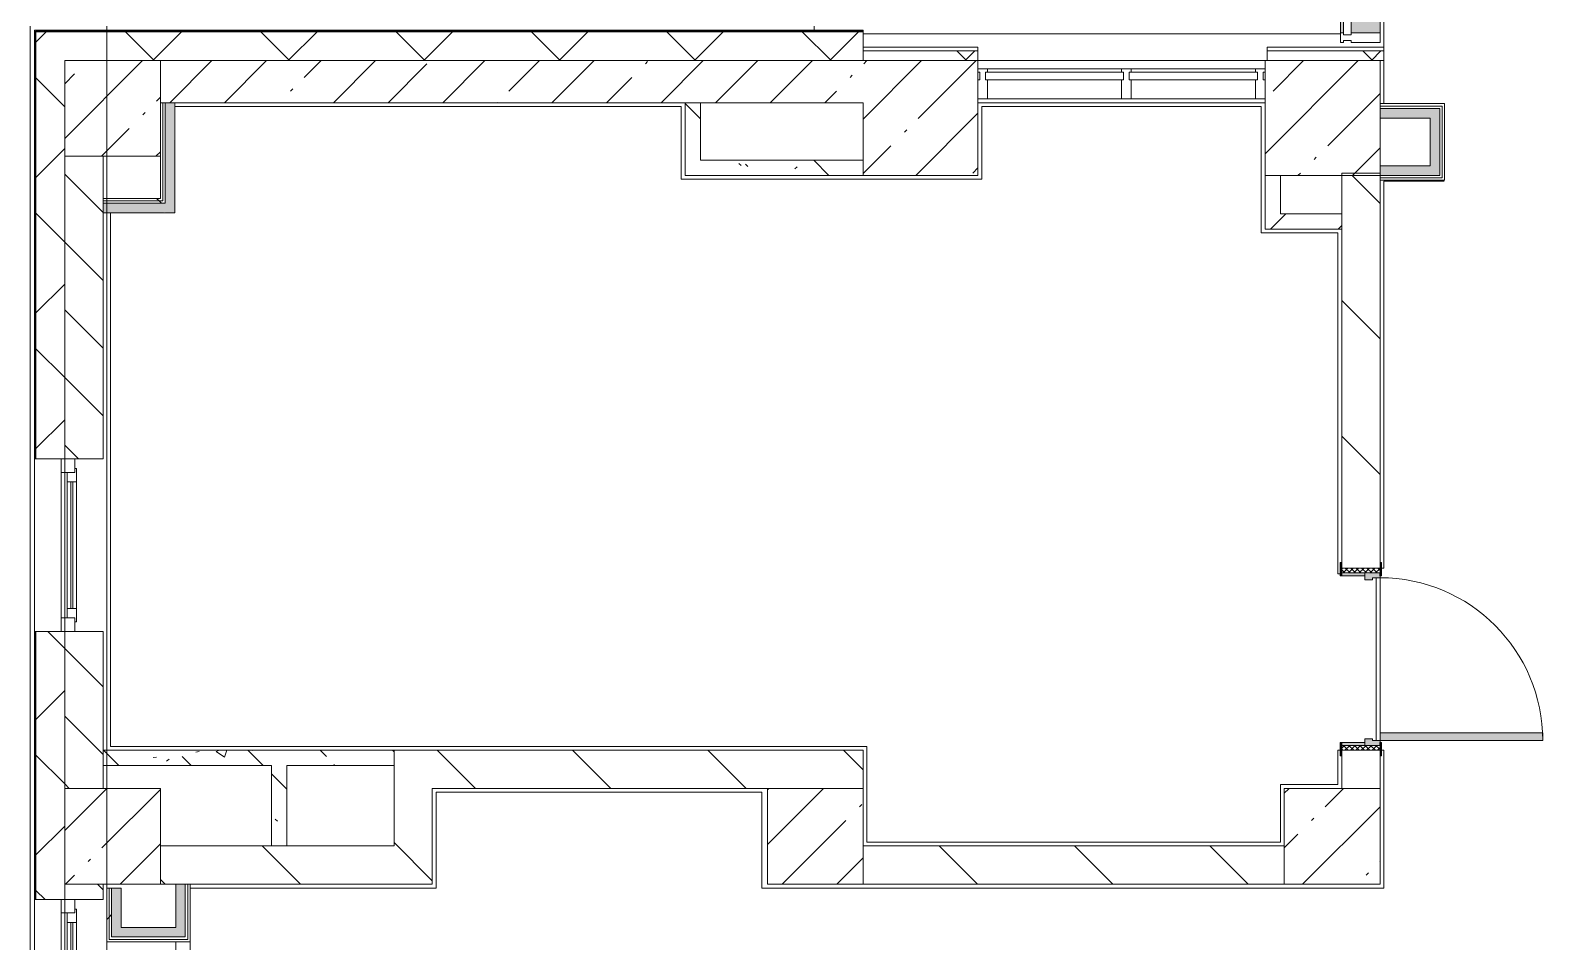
# Model space of a CAD drawing. Header units: millimetres. Extents: x 35861 to 236814, y -8553 to 29000.
# Drawn here: x 105266 to 113166, y 10600 to 15358 of the extents above; entities that cross this region are included whole.
import ezdxf

# ---------------------------------------------------------------- set-up
doc = ezdxf.new("R2010")
doc.units = ezdxf.units.MM
for name, color, linetype, lineweight, true_color in [('A-DOOR-1', 7, 'Continuous', 5, 0xaaaaaa), ('A-DOOR-2', 7, 'Continuous', 5, 0xe2e2e2), ('A-DOOR-FRAM-1', 7, 'Continuous', 5, 0xe2e2e2), ('A-DOOR-FRAM-2', 7, 'Continuous', 5, 0xaaaaaa), ('A-FLOR-1', 7, 'Continuous', 5, 0xaaaaaa), ('A-GLAZ-CWMG-4', 7, 'Continuous', 5, 0x383e42), ('I-WALL-1', 7, 'Continuous', 9, 0xe7e7e7), ('I-WALL-2', 7, 'Continuous', 5, 0xe7e7e7), ('I-WALL-5', 7, 'Continuous', 5, 0x787878)]:
    doc.layers.add(name, color=color, linetype=linetype, lineweight=lineweight, true_color=true_color)
for name, color, linetype, lineweight in [('A-GLAZ-2', 7, 'Continuous', 5), ('A-GLAZ-CURT-2', 7, 'Continuous', 5), ('A-GLAZ-CWMG-3', 7, 'Continuous', 5), ('A-WALL', 7, 'Continuous', 9), ('A-WALL-5', 7, 'Continuous', 5), ('I-WALL-4', 7, 'Continuous', 5), ('S-COLS-1', 7, 'Continuous', 5), ('Оси', 7, 'Continuous', 9)]:
    doc.layers.add(name, color=color, linetype=linetype, lineweight=lineweight)
pattern_1 = [(45, (105556.5, 0), (-353.553, 353.553), []), (135, (105556.5, 0), (-353.553, -353.553), [])]
pattern_2 = [(135, (105556.5, 0), (-353.553, -353.553), [])]
pattern_3 = [(45, (105556.5, 0), (-285.123, 285.123), []), (45, (105841.6, 0), (-285.123, 285.123), [504.031, -100.806, 16.764, -84.042])]
pattern_4 = [(135, (105556.5, 0), (-377.17, -377.17), [533.4, -88.9, 17.78, -88.9]), (135, (105556.5, 376.94), (-377.17, -377.17), []), (50, (105556.5, 0), (637.645, -55.787), [66.675, -733.425]), (355, (105556.5, 0), (-123.35, 668.7), [53.34, -586.74]), (100.451, (105609.6, -4.65), (514.3, 612.908), [56.665, -623.315]), (46.184, (105556.5, 177.8), (948.776, -147.15), [100.01, -1100.137]), (96.636, (105635.6, 165.5), (830.91, 865.997), [85, -934.973]), (351.184, (105556.5, 177.8), (830.92, 865.99), [80.01, -880.11]), (21, (105645.4, 133.35), (530.65, -357.928), [66.675, -733.425]), (326, (105645.4, 133.35), (216.308, 644.658), [53.34, -586.74]), (71.451, (105689.6, 103.5), (746.96, 286.724), [56.665, -623.315]), (37.5, (105556.5, 0), (10.8105, 295.9426), [16.764, -562.864, 16.764, -578.866, -588.962]), (37.5, (105556.5, 0), (10.8105, 295.9426), [-1175.258, 16.764, -572.198]), (7.5, (105556.5, 0), (233.869, 350.632), [16.764, -322.834, 16.764, -549.529, -224.472]), (7.5, (105556.5, 0), (233.869, 350.632), [-905.891, 16.764, -207.708]), (327.5, (105358.24, 0), (474.568, -20.0513), [16.764, -205.486, 16.764, -676.656, -920.115]), (327.5, (105358.24, 0), (474.568, -20.0513), [-915.67, 16.764, -903.351]), (317.5, (105269.34, 0), (518.452, 88.993), [16.764, -272.161, 16.764, -443.738, -653.415]), (317.5, (105269.34, 0), (518.452, 88.993), [-749.427, 16.764, -636.65])]
pattern_5 = [(45, (105556.5, 0), (-530.33, 530.33), []), (135, (105556.5, 0), (-530.33, -530.33), [])]

# ---------------------------------------------------------------- blocks, each defined once
blk = doc.blocks.new('Прямоугольный импост - Импост структурный с накладкой - 190мм-31929454-1_6_2_птичка')
at = {"layer": 'A-GLAZ-CWMG-3'}
for p, q in [((-50, 0), (-50, 17)), ((-50, 17), (0, 17)), ((-40, 0), (-50, 0)), ((-40, -40), (-40, 0)), ((0, 0), (-10, 0)), ((-10, 0), (-10, -40)), ((0, 17), (0, 0)), ((-50, -190), (-50, -40)), ((-50, -40), (-40, -40)), ((-10, -40), (0, -40)), ((0, -40), (0, -190)), ((0, -190), (-50, -190))]:
    blk.add_line(p, q, dxfattribs=at)
blk = doc.blocks.new('Системная панель - Стекло - 40мм-32473990-1_6_2_птичка')
at = {"layer": 'A-GLAZ-CURT-2'}
for p, q in [((325, 40), (-325, 40)), ((-325, 40), (-325, 0)), ((-325, 0), (325, 0)), ((325, 0), (325, 40))]:
    blk.add_line(p, q, dxfattribs=at)
blk = doc.blocks.new('Прямоугольный импост - Импост структурный с накладкой - 190мм-32473988-1_6_2_птичка')
at = {"layer": 'A-GLAZ-CWMG-4'}
for points in [[(6553, 15345), (6570, 15345), (6570, 15975), (6553, 15975), (6553, 15586.8)], [(6760, 15345), (6760, 15975), (6610, 15975), (6610, 15345)]]:
    blk.add_hatch(color=256, dxfattribs=at).paths.add_polyline_path(points)
at = {"layer": 'A-GLAZ-CWMG-3'}
for p, q in [((6553, 15345), (6553, 15975)), ((6760, 15345), (6760, 15975))]:
    blk.add_line(p, q, dxfattribs=at)
blk = doc.blocks.new('BSC_Колонна _Прямоугольная - 500х500-V73-1_6_2_птичка')
at = {"layer": 'S-COLS-1'}
h = blk.add_hatch(dxfattribs=at)
h.set_pattern_fill('FP_112', color=256, style=0, pattern_type=2)
h.set_pattern_definition([(45, (-140, -14950), (-285.123, 285.123), []), (45, (145.12, -14950), (-285.123, 285.123), [504.031, -100.806, 16.764, -84.042])])
h.paths.add_polyline_path([(250, -250), (250, 250), (-250, 250), (-250, -250), (65.2, -250)])
for p, q in [((250, 250), (-250, 250)), ((-250, 250), (-250, -250)), ((250, -250), (250, 250)), ((-250, -250), (250, -250))]:
    blk.add_line(p, q, dxfattribs=at)
blk = doc.blocks.new('120_Окно_СКБ_2Ст - 120_Окно_СКБ_2Ст 2300х2500 _мал створка справа_-22272277-1_6_2_птичка')
at = {"layer": 'A-GLAZ-2'}
for p, q in [((-1150, -127), (-1150, -57)), ((-1150, -57), (-1080, -57)), ((1150, -57), (-1150, -57)), ((-1080, -57), (-1080, -127)), ((250, -127), (250, -57)), ((250, -57), (320, -57)), ((320, -57), (320, -127)), ((1080, -127), (1080, -57)), ((1080, -57), (1150, -57)), ((1150, -57), (1150, -127)), ((-1080, -127), (-1150, -127)), ((-1150, -127), (-1100, -127)), ((-1080, -127), (-1100, -127)), ((-1100, -127), (-1100, -137)), ((-1100, -137), (270, -137)), ((270, -137), (-1100, -137)), ((250, -87), (-1080, -87)), ((-1080, -87), (-1080, -127)), ((-1030, -137), (-1030, -87)), ((-1030, -107), (200, -107)), ((200, -117), (-1030, -117)), ((200, -137), (200, -87)), ((250, -127), (250, -87)), ((320, -127), (250, -127)), ((270, -127), (250, -127)), ((270, -127), (300, -127)), ((270, -137), (270, -127)), ((320, -127), (300, -127)), ((300, -127), (300, -137)), ((300, -137), (1100, -137)), ((1100, -137), (300, -137)), ((1080, -87), (320, -87)), ((320, -87), (320, -127)), ((370, -137), (370, -87)), ((370, -107), (1030, -107)), ((1030, -117), (370, -117)), ((1030, -137), (1030, -87)), ((1080, -127), (1080, -87)), ((1150, -127), (1080, -127)), ((1100, -127), (1080, -127)), ((1100, -127), (1150, -127)), ((1100, -137), (1100, -127))]:
    blk.add_line(p, q, dxfattribs=at)
blk = doc.blocks.new('120_Окно_СКБ_1Ст - 120_Окно_СКБ_1Ст 900х2500_h_-V84-1_6_2_птичка')
at = {"layer": 'A-GLAZ-2'}
for p, q in [((-450, -127), (-450, -57)), ((-450, -57), (-380, -57)), ((450, -57), (-450, -57)), ((-380, -57), (-380, -127)), ((380, -127), (380, -57)), ((380, -57), (450, -57)), ((450, -57), (450, -127)), ((-380, -127), (-450, -127)), ((-450, -127), (-400, -127)), ((-380, -127), (-400, -127)), ((-400, -127), (-400, -137)), ((-400, -137), (400, -137)), ((400, -137), (-400, -137)), ((380, -87), (-380, -87)), ((-380, -87), (-380, -127)), ((-330, -137), (-330, -87)), ((-330, -107), (330, -107)), ((330, -117), (-330, -117)), ((330, -137), (330, -87)), ((380, -127), (380, -87)), ((450, -127), (380, -127)), ((400, -127), (380, -127)), ((400, -127), (450, -127)), ((400, -137), (400, -127))]:
    blk.add_line(p, q, dxfattribs=at)
blk = doc.blocks.new('110_Дверь_СКБ_1Ст_Внутренняя1 - Д-8 950x2100h_охрана-V112-1_6_2_птичка')
at = {"layer": 'A-DOOR-1'}
h = blk.add_hatch(dxfattribs=at)
h.set_pattern_fill('FP_87', color=256, style=0, pattern_type=2)
h.set_pattern_definition([(135, (1826.41, 164.685), (-14.14214, -14.14214), []), (225, (1826.41, 164.685), (14.14214, -14.14214), [])])
h.paths.add_polyline_path([(487.5, 100), (462.5, 100), (462.5, -100), (487.5, -100), (487.5, 87.1)])
at = {"layer": 'A-DOOR-2'}
h = blk.add_hatch(color=256, dxfattribs=at)
h.paths.add_polyline_path([(462.5, 80), (462.5, 100), (437.5, 100), (437.5, 60), (427.5, 60), (427.5, 20), (462.5, 20)])
h.paths.add_polyline_path([(-402.5, 20), (-402.5, 60), (-412.5, 60), (-412.5, 100), (-437.5, 100), (-433.5, 20), (-412.5, 20)])
at = {"layer": 'A-DOOR-FRAM-1'}
for points in [[(437.5, 950), (397.5, 950), (397.5, 100), (437.5, 100), (437.5, 120)], [(-422.5, 108), (-492.5, 108), (-492.5, 100), (-422.5, 100.8)], [(517.5, 100), (517.5, 108), (447.5, 108), (447.5, 100), (487.5, 100)], [(-422.5, 20), (-437.5, 20), (-433.5, -100), (-422.5, -100)], [(462.5, -100), (462.5, 20), (447.5, 20), (447.5, -100)], [(-422.5, -100), (-492.5, -100), (-492.5, -108), (-422.5, -108)], [(517.5, -100), (447.5, -100), (447.5, -108), (517.5, -108)]]:
    blk.add_hatch(color=256, dxfattribs=at).paths.add_polyline_path(points)
at = {"layer": 'A-DOOR-FRAM-2'}
h = blk.add_hatch(dxfattribs=at)
h.set_pattern_fill('FP_88', color=256, style=0, pattern_type=2)
h.set_pattern_definition([(45, (-296.384, 164.685), (-14.1421, 14.1421), []), (135, (-296.384, 164.685), (-14.1421, -14.1421), [])])
h.paths.add_polyline_path([(-437.5, 100), (-462.5, 100), (-462.5, -100), (-437.5, -100), (-437.5, 80)])
at = {"layer": 'A-DOOR-1'}
for p, q in [((437.5, 950), (397.5, 950)), ((397.5, 950), (397.5, 100)), ((437.5, 100), (437.5, 950)), ((397.5, 100), (437.5, 100))]:
    blk.add_line(p, q, dxfattribs=at)
blk.add_arc((437.5, 100), 850, 90, 180, dxfattribs=at)
at = {"layer": 'A-DOOR-FRAM-2'}
for p, q in [((-422.5, 108), (-492.5, 108)), ((-492.5, 108), (-492.5, 100)), ((-492.5, 100), (-422.5, 100)), ((-437.5, 100), (-462.5, 100)), ((-462.5, 100), (-462.5, -100)), ((-412.5, 100), (-437.5, 100)), ((-437.5, 100), (-437.5, 20)), ((-437.5, -100), (-437.5, 100)), ((-422.5, 100), (-437.5, 100)), ((-437.5, 100), (-437.5, 99)), ((-437.5, 99), (-422.5, 99)), ((-422.5, 100), (-422.5, 108)), ((-422.5, 99), (-422.5, 100)), ((-412.5, 60), (-412.5, 100)), ((437.5, 100), (437.5, 60)), ((462.5, 100), (437.5, 100)), ((517.5, 108), (447.5, 108)), ((447.5, 108), (447.5, 100)), ((462.5, 100), (447.5, 100)), ((447.5, 100), (447.5, 99)), ((447.5, 100), (517.5, 100)), ((447.5, 99), (462.5, 99)), ((462.5, 20), (462.5, 100)), ((487.5, 100), (462.5, 100)), ((462.5, 100), (462.5, -100)), ((462.5, 99), (462.5, 100)), ((487.5, -100), (487.5, 100)), ((517.5, 100), (517.5, 108)), ((-437.5, 20), (-402.5, 20)), ((-422.5, 20), (-437.5, 20)), ((-437.5, 20), (-437.5, -100)), ((-422.5, -100), (-422.5, 20)), ((-402.5, 60), (-412.5, 60)), ((-402.5, 20), (-402.5, 60)), ((437.5, 60), (427.5, 60)), ((427.5, 60), (427.5, 20)), ((427.5, 20), (462.5, 20)), ((462.5, 20), (447.5, 20)), ((447.5, 20), (447.5, -100)), ((462.5, -100), (462.5, 20)), ((-422.5, -100), (-492.5, -100)), ((-492.5, -100), (-492.5, -108)), ((-492.5, -108), (-422.5, -108)), ((-462.5, -100), (-437.5, -100)), ((-437.5, -100), (-422.5, -100)), ((-422.5, -108), (-422.5, -100)), ((447.5, -100), (462.5, -100)), ((517.5, -100), (447.5, -100)), ((447.5, -100), (447.5, -108)), ((447.5, -108), (517.5, -108)), ((462.5, -100), (487.5, -100)), ((517.5, -108), (517.5, -100))]:
    blk.add_line(p, q, dxfattribs=at)
blk = doc.blocks.new('BSC_Колонна _Прямоугольная - 500х500-22206884-1_6_2_птичка')
at = {"layer": 'S-COLS-1'}
h = blk.add_hatch(dxfattribs=at)
h.set_pattern_fill('FP_167', color=256, style=0, pattern_type=2)
h.set_pattern_definition([(45, (-6510, -11150), (-285.123, 285.123), []), (45, (-6224.88, -11150), (-285.123, 285.123), [504.031, -100.806, 16.764, -84.042])])
h.paths.add_polyline_path([(-54.2, -250), (250, -250), (250, 250), (-250, 248.7), (-250, -250), (-69, -250)])
for p, q in [((250, 250), (-250, 250)), ((-250, 250), (-250, -250)), ((250, -250), (250, 250)), ((-250, -250), (250, -250))]:
    blk.add_line(p, q, dxfattribs=at)
blk = doc.blocks.new('BSC_Колонна _Прямоугольная - 500х500-V132-1_6_2_птичка')
at = {"layer": 'S-COLS-1'}
h = blk.add_hatch(dxfattribs=at)
h.set_pattern_fill('FP_168', color=256, style=0, pattern_type=2)
h.set_pattern_definition([(45, (-3810, -11150), (-285.123, 285.123), []), (45, (-3524.88, -11150), (-285.123, 285.123), [504.031, -100.806, 16.764, -84.042])])
h.paths.add_polyline_path([(-80, -250), (250, -250), (250, 250), (-250, 250), (-250, -250)])
for p, q in [((250, 250), (-250, 250)), ((-250, 250), (-250, -250)), ((250, -250), (250, 250)), ((-250, -250), (250, -250))]:
    blk.add_line(p, q, dxfattribs=at)
blk = doc.blocks.new('BSC_Колонна _Прямоугольная - 500х500-V142-1_6_2_птичка')
at = {"layer": 'S-COLS-1'}
h = blk.add_hatch(dxfattribs=at)
h.set_pattern_fill('FP_177', color=256, style=0, pattern_type=2)
h.set_pattern_definition([(45, (-140, -11150), (-285.123, 285.123), []), (45, (145.12, -11150), (-285.123, 285.123), [504.031, -100.806, 16.764, -84.042])])
h.paths.add_polyline_path([(-250, -250), (250, -250), (250, 250), (-250, 250), (-250, -156)])
for p, q in [((250, 250), (-250, 250)), ((-250, 250), (-250, -250)), ((250, -250), (250, 250)), ((-250, -250), (250, -250))]:
    blk.add_line(p, q, dxfattribs=at)
blk = doc.blocks.new('Системная панель - Стекло - 40мм-23997278-1_6_2_птичка')
at = {"layer": 'A-GLAZ-CURT-2'}
for p, q in [((360, 0), (-360, 0)), ((-360, 0), (-360, -40)), ((-360, -40), (360, -40)), ((360, -40), (360, 0))]:
    blk.add_line(p, q, dxfattribs=at)
blk = doc.blocks.new('Прямоугольный импост - Импост структурный с накладкой - 160мм-23997279-1_6_2_птичка')
at = {"layer": 'A-GLAZ-CWMG-3'}
for p, q in [((-50, 40), (-50, 140)), ((-50, 140), (0, 140)), ((0, 140), (0, 40)), ((-40, 40), (-50, 40)), ((-50, -17), (-50, 0)), ((-50, 0), (-40, 0)), ((-40, 0), (-40, 40)), ((-10, 40), (-10, 0)), ((0, 40), (-10, 40)), ((-10, 0), (0, 0)), ((0, 0), (0, -17)), ((0, -17), (-50, -17))]:
    blk.add_line(p, q, dxfattribs=at)
blk = doc.blocks.new('Прямоугольный импост - Импост структурный с накладкой - 160мм-23997280-1_6_2_птичка')
at = {"layer": 'A-GLAZ-CWMG-3'}
for p, q in [((0, 140), (-50, 140)), ((-50, 140), (-50, 40)), ((0, 40), (0, 140)), ((-50, 40), (-40, 40)), ((-40, 0), (-50, 0)), ((-50, 0), (-50, -17)), ((-40, 40), (-40, 0)), ((-10, 0), (-10, 40)), ((-10, 40), (0, 40)), ((0, 0), (-10, 0)), ((0, -17), (0, 0)), ((-50, -17), (0, -17))]:
    blk.add_line(p, q, dxfattribs=at)
blk = doc.blocks.new('Прямоугольный импост - Импост структурный с накладкой - 160мм-23752558-1_6_2_птичка')
at = {"layer": 'A-GLAZ-CWMG-3'}
for p, q in [((5410, 15157), (4710, 15157)), ((5410, 15000), (4710, 15000))]:
    blk.add_line(p, q, dxfattribs=at)
blk = doc.blocks.new('Системная панель - Стекло - 40мм-23997281-1_6_2_птичка')
at = {"layer": 'A-GLAZ-CURT-2'}
for p, q in [((335, 0), (-335, 0)), ((-335, 0), (-335, -40)), ((335, -40), (335, 0)), ((-335, -40), (335, -40))]:
    blk.add_line(p, q, dxfattribs=at)
blk = doc.blocks.new('Прямоугольный импост - Импост структурный с накладкой - 160мм-23772036-1_6_2_птичка')
at = {"layer": 'A-GLAZ-CWMG-3'}
for p, q in [((6110, 15157), (5460, 15157)), ((6110, 15000), (5460, 15000))]:
    blk.add_line(p, q, dxfattribs=at)
blk = doc.blocks.new('Прямоугольный импост - Импост структурный с накладкой - 160мм-23997282-1_6_2_птичка')
at = {"layer": 'A-GLAZ-CWMG-3'}
for p, q in [((-25, 40), (-25, 140)), ((-25, 140), (25, 140)), ((25, 140), (25, 40)), ((-15, 40), (-25, 40)), ((-25, -17), (-25, 0)), ((-25, 0), (-15, 0)), ((-15, 0), (-15, 40)), ((15, 40), (15, 0)), ((25, 40), (15, 40)), ((15, 0), (25, 0)), ((25, 0), (25, -17)), ((25, -17), (-25, -17))]:
    blk.add_line(p, q, dxfattribs=at)
blk = doc.blocks.new('Зашивка приборов отопления14 - Зашивка приборов отопления-33280456-1_6_2_птичка')
at = {"layer": 'A-WALL-5'}
for p, q in [((37471.9, 23439), (35371.9, 23439)), ((35371.9, 23079), (37471.9, 23079)), ((37471.9, 23079), (35371.9, 23079)), ((35371.9, 23004), (37471.9, 23004))]:
    blk.add_line(p, q, dxfattribs=at)

msp = doc.modelspace()

# ---------------------------------------------------------------- hatches: boundary and pattern name
at = {"layer": 'A-WALL-5'}
h = msp.add_hatch(dxfattribs=at)
h.set_pattern_fill('FP_80', color=256, style=0, pattern_type=2)
h.set_pattern_definition(pattern_1)
h.paths.add_polyline_path([(105446.5, -100), (105446.5, 3670), (105296.5, 3670), (105296.5, -100)])
h.paths.add_polyline_path([(105418.5, 5220), (105446.5, 5220), (105446.5, 5620), (105296.5, 5620), (105296.5, 5220), (105338.5, 5220)])
h.paths.add_polyline_path([(105296.5, 7320), (105446.5, 7320), (105446.5, 8520), (105296.5, 8520), (105296.5, 7544.6)])
h.paths.add_polyline_path([(105357.1, 10820), (105446.5, 10820), (105446.5, 12220), (105296.5, 12220), (105296.5, 10820)])
h.paths.add_polyline_path([(105446.5, 13120), (105445.9, 15350), (105296.5, 15350), (105296.5, 13120), (105402.2, 13120)])
h = msp.add_hatch(dxfattribs=at)
h.set_pattern_fill('FP_80', color=256, style=0, pattern_type=2)
h.set_pattern_definition(pattern_1)
h.paths.add_polyline_path([(109442.6, 15200), (109616.5, 15200), (109615.3, 15350), (105446.5, 15350), (105446.5, 15200), (109361.5, 15200)])
h = msp.add_hatch(dxfattribs=at)
h.set_pattern_fill('FP_72', color=256, style=0, pattern_type=2)
h.set_pattern_definition([(135, (105556.5, 0), (-176.7767, -176.7767), [])])
h.paths.add_polyline_path([(105646.5, 7900), (105646.5, 8520), (105446.5, 8520), (105446.5, 7900)])
h.paths.add_polyline_path([(105646.5, 10820), (105646.5, 10900), (105446.5, 10900), (105446.5, 10820)])
h.paths.add_polyline_path([(105446.5, 11400), (105646.5, 11400), (105646.5, 12220), (105446.5, 12220), (105446.5, 12143.8)])
h.paths.add_polyline_path([(105555.8, 13120), (105646.5, 13120), (105646.5, 14700), (105446.5, 14700), (105446.5, 13120), (105543, 13120)])
at = {"layer": 'I-WALL-1'}
for points in [[(106021.5, 14405), (106016.5, 14980), (105971.5, 14980), (105971.5, 14405), (106015.9, 14405)], [(105946.5, 14405), (105971.5, 14410), (105971.5, 14455), (105646.5, 14455), (105646.5, 14405), (105938.6, 14405)]]:
    msp.add_hatch(color=256, dxfattribs=at).paths.add_polyline_path(points)
at = {"layer": 'I-WALL-2'}
for points in [[(112629, 14900), (112629, 14950), (112316.5, 14950), (112316.5, 14900), (112579, 14900)], [(112629, 14650), (112629, 14900), (112579, 14900), (112579, 14650)], [(112316.5, 14600), (112629, 14600), (112629, 14650), (112316.5, 14650), (112316.5, 14612.5)], [(105741.5, 10675), (105741.5, 10880), (105691.5, 10880), (105691.5, 10675)], [(106076.5, 10625), (106076.5, 10900), (106026.5, 10900), (106026.5, 10625)], [(105897.4, 10625), (106026.5, 10625), (106026.5, 10675), (105691.5, 10675), (105691.5, 10625)]]:
    msp.add_hatch(color=256, dxfattribs=at).paths.add_polyline_path(points)
at = {"layer": 'I-WALL-4'}
h = msp.add_hatch(dxfattribs=at)
h.set_pattern_fill('FP_80', color=256, style=0, pattern_type=2)
h.set_pattern_definition(pattern_1)
h.paths.add_polyline_path([(109626.9, 15200), (110216.5, 15200), (110216.5, 15250), (109616.5, 15250), (109616.5, 15200)])
h = msp.add_hatch(dxfattribs=at)
h.set_pattern_fill('FP_80', color=256, style=0, pattern_type=2)
h.set_pattern_definition(pattern_1)
h.paths.add_polyline_path([(112214.8, 15200), (112336.5, 15200), (112336.5, 15250), (111726.5, 15250), (111726.5, 15200), (112109.5, 15200)])
h = msp.add_hatch(dxfattribs=at)
h.set_pattern_fill('FP_73', color=256, style=0, pattern_type=2)
h.set_pattern_definition(pattern_3)
h.paths.add_polyline_path([(109286.5, 14980), (109616.5, 14980), (109615.3, 15200), (105946.5, 15200), (105946.5, 14980), (109150.6, 14980)])
h = msp.add_hatch(dxfattribs=at)
h.set_pattern_fill('FP_79', color=256, style=0, pattern_type=2)
h.set_pattern_definition(pattern_2)
h.paths.add_polyline_path([(112116.5, 11400), (112316.5, 11400), (112316.5, 11600), (112116.5, 11600), (112116.5, 11420)])
h.paths.add_polyline_path([(112116.5, 12550), (112316.5, 12550), (112316.5, 14612.5), (112304.7, 14600), (112116.5, 14600), (112116.5, 12580)])
h = msp.add_hatch(dxfattribs=at)
h.set_pattern_fill('FP_186', color=256, style=0, pattern_type=2)
h.set_pattern_definition(pattern_5)
h.paths.add_polyline_path([(105646.5, 14467.5), (105946.5, 14467.5), (105946.5, 14480), (105646.5, 14480)])
h = msp.add_hatch(dxfattribs=at)
h.set_pattern_fill('FP_186', color=256, style=0, pattern_type=2)
h.set_pattern_definition(pattern_5)
h.paths.add_polyline_path([(105946.5, 14455), (105959, 14455), (105959, 14467.5), (105646.5, 14467.5), (105646.5, 14455), (105855.8, 14455)])
h = msp.add_hatch(dxfattribs=at)
h.set_pattern_fill('FP_78', color=256, style=0, pattern_type=2)
h.set_pattern_definition([(45, (105556.5, 0), (-176.7767, 176.7767), [])])
h.paths.add_polyline_path([(112096.5, 14320), (112116.5, 14320), (112116.5, 14400), (111716.5, 14400), (111716.5, 14320), (111939, 14320)])
h = msp.add_hatch(dxfattribs=at)
h.set_pattern_fill('FP_79', color=256, style=0, pattern_type=2)
h.set_pattern_definition(pattern_2)
h.paths.add_polyline_path([(107220.8, 10900), (107366.5, 10900), (107366.5, 11600), (107166.5, 11600), (107166.5, 10900)])
h = msp.add_hatch(dxfattribs=at)
h.set_pattern_fill('FP_79', color=256, style=0, pattern_type=2)
h.set_pattern_definition(pattern_2)
h.paths.add_polyline_path([(107366.5, 11400), (109616.5, 11400), (109616.5, 11600), (107366.5, 11600)])
h = msp.add_hatch(dxfattribs=at)
h.set_pattern_fill('FP_79', color=256, style=0, pattern_type=2)
h.set_pattern_definition(pattern_2)
h.paths.add_polyline_path([(105946.5, 10900), (107166.5, 10900), (107166.5, 11100), (105946.5, 11100), (105946.5, 10968.2)])
h = msp.add_hatch(dxfattribs=at)
h.set_pattern_fill('FP_79', color=256, style=0, pattern_type=2)
h.set_pattern_definition(pattern_2)
h.paths.add_polyline_path([(110061.5, 10900), (111816.5, 10900), (111816.5, 11100), (109616.5, 11100), (109616.5, 10900)])
h = msp.add_hatch(dxfattribs=at)
h.set_pattern_fill('FP_186', color=256, style=0, pattern_type=2)
h.set_pattern_definition(pattern_5)
h.paths.add_polyline_path([(105679, 10612.5), (105679, 10880), (105666.5, 10880), (105666.5, 10612.5), (105675.9, 10612.5)])
h = msp.add_hatch(dxfattribs=at)
h.set_pattern_fill('FP_186', color=256, style=0, pattern_type=2)
h.set_pattern_definition(pattern_5)
h.paths.add_polyline_path([(105679, 10625), (105691.5, 10625), (105691.5, 10880), (105679, 10880), (105679, 10675)])
at = {"layer": 'I-WALL-5'}
h = msp.add_hatch(dxfattribs=at)
h.set_pattern_fill('FP_95', color=256, style=0, pattern_type=2)
h.set_pattern_definition(pattern_4)
h.paths.add_polyline_path([(108686.5, 14600), (108766.5, 14600), (108766.5, 14980), (108686.5, 14980), (108686.5, 14960)])
h = msp.add_hatch(dxfattribs=at)
h.set_pattern_fill('FP_95', color=256, style=0, pattern_type=2)
h.set_pattern_definition(pattern_4)
h.paths.add_polyline_path([(109602.6, 14600), (109616.5, 14600), (109616.5, 14680), (108766.5, 14680), (108766.5, 14600), (109466.5, 14600)])
h = msp.add_hatch(dxfattribs=at)
h.set_pattern_fill('FP_95', color=256, style=0, pattern_type=2)
h.set_pattern_definition(pattern_4)
h.paths.add_polyline_path([(105646.5, 11520), (107166.5, 11520), (107166.5, 11600), (105646.5, 11600)])
h = msp.add_hatch(dxfattribs=at)
h.set_pattern_fill('FP_95', color=256, style=0, pattern_type=2)
h.set_pattern_definition(pattern_4)
h.paths.add_polyline_path([(106526.5, 11100), (106606.5, 11100), (106606.5, 11520), (106526.5, 11520), (106526.5, 11128.6)])
at = {"layer": 'S-COLS-1'}
h = msp.add_hatch(dxfattribs=at)
h.set_pattern_fill('FP_73', color=256, style=0, pattern_type=2)
h.set_pattern_definition(pattern_3)
h.paths.add_polyline_path([(109819.7, 14600), (110216.5, 14600), (110216.5, 15200), (109616.5, 15200), (109616.5, 14600)])
h = msp.add_hatch(dxfattribs=at)
h.set_pattern_fill('FP_73', color=256, style=0, pattern_type=2)
h.set_pattern_definition(pattern_3)
h.paths.add_polyline_path([(111716.5, 14600), (112307.9, 14600), (112316.5, 14612.5), (112316.5, 15200), (111716.5, 15200), (111716.5, 14960)])

# ---------------------------------------------------------------- linework, layer by layer
at = {"layer": 'A-FLOR-1'}
for p, q in [((112336.5, 16010), (112336.5, 15270)), ((109616.5, 15340), (112109.5, 15340)), ((112336.5, 15200), (112336.5, 14976)), ((108666.5, 14960), (106021.5, 14960)), ((108666.5, 14580), (108666.5, 14960)), ((111696.5, 14960), (110236.5, 14960)), ((110236.5, 14960), (110236.5, 14580)), ((111696.5, 14300), (111696.5, 14960)), ((112336.5, 14976), (112651.5, 14976)), ((110236.5, 14580), (108666.5, 14580)), ((112651.5, 14571), (112336.5, 14571)), ((112336.5, 14571), (112336.5, 12550)), ((105686.5, 14405), (105686.5, 11620)), ((112096.5, 14300), (111696.5, 14300)), ((112096.5, 12521), (112096.5, 14300)), ((112108.5, 12521), (112096.5, 12521)), ((112296.5, 11650), (112296.5, 12500)), ((112316.5, 12500), (112316.5, 11690)), ((112336.5, 12550), (112324.5, 12550)), ((105686.5, 11620), (109636.5, 11620)), ((109636.5, 11620), (109636.5, 11120)), ((112096.5, 11420), (112096.5, 11600)), ((112096.5, 11600), (112108.5, 11600)), ((112324.5, 11600), (112336.5, 11600)), ((112336.5, 11600), (112336.5, 10880)), ((109087.5, 11380), (107387.5, 11380)), ((107387.5, 11380), (107387.5, 10880)), ((109087.5, 10880), (109087.5, 11380)), ((111796.5, 11120), (111796.5, 11420)), ((111796.5, 11420), (112096.5, 11420)), ((109636.5, 11120), (111796.5, 11120)), ((105666.5, 10900), (105666.5, 10880)), ((107387.5, 10880), (106101.5, 10880)), ((112336.5, 10880), (109087.5, 10880))]:
    msp.add_line(p, q, dxfattribs=at)
at = {"layer": 'A-WALL'}
for p, q in [((105293.5, 15353), (105293.5, 13120)), ((109616.5, 15353), (105293.5, 15353)), ((105296.5, 15350), (105296.5, 13120)), ((109616.5, 15350), (105296.5, 15350)), ((110216.5, 15250), (109616.5, 15250)), ((112336.5, 15250), (111726.5, 15250)), ((105946.5, 15200), (109616.5, 15200)), ((106021.5, 14980), (105946.5, 14980)), ((105959, 14467.5), (105959, 14980)), ((105971.5, 14455), (105971.5, 14980)), ((108766.5, 14980), (108686.5, 14980)), ((112641.5, 14962.5), (112316.5, 14962.5)), ((112629, 14950), (112316.5, 14950)), ((112629, 14600), (112629, 14950)), ((112641.5, 14587.5), (112641.5, 14962.5)), ((105446.5, 13120), (105446.5, 14700)), ((112316.5, 14600), (112629, 14600)), ((112316.5, 14587.5), (112641.5, 14587.5)), ((105646.5, 14467.5), (105959, 14467.5)), ((105646.5, 14455), (105971.5, 14455)), ((112116.5, 14320), (112116.5, 14400)), ((105293.5, 12220), (105293.5, 10820)), ((105296.5, 12220), (105296.5, 10820)), ((105446.5, 11400), (105446.5, 12220)), ((105646.5, 11600), (105646.5, 11520)), ((107166.5, 11600), (107166.5, 11520)), ((106526.5, 11100), (106606.5, 11100)), ((105446.5, 10820), (105446.5, 10900)), ((105679, 10880), (105679, 10612.5)), ((105691.5, 10880), (105691.5, 10625)), ((106076.5, 10625), (106076.5, 10900)), ((106089, 10612.5), (106089, 10900)), ((105679, 10612.5), (106089, 10612.5)), ((105691.5, 10625), (106076.5, 10625))]:
    msp.add_line(p, q, dxfattribs=at)
at = {"layer": 'A-WALL-5'}
for p, q in [((105266.5, 7205), (105266.5, 15380)), ((105288.5, 15358), (105288.5, 7320)), ((109616.5, 15358), (105288.5, 15358)), ((109361.5, 15357.7), (109361.5, 15380)), ((109616.5, 15270), (109616.5, 15358)), ((105646.5, 13120), (105646.5, 14700)), ((105288.5, 13120), (105646.5, 13120)), ((105446.5, 13120), (105446.5, 12220)), ((105646.5, 12220), (105288.5, 12220)), ((105646.5, 11600), (105646.5, 12220)), ((105646.5, 11400), (105646.5, 11520)), ((105646.5, 10820), (105646.5, 10900)), ((105288.5, 10820), (105646.5, 10820)), ((105446.5, 10820), (105446.5, 8520))]:
    msp.add_line(p, q, dxfattribs=at)
at = {"layer": 'I-WALL-4'}
for p, q in [((110216.5, 15270), (109616.5, 15270)), ((109616.5, 15270), (109616.5, 15200)), ((110216.5, 15200), (110216.5, 15270)), ((112336.5, 15270), (111726.5, 15270)), ((111726.5, 15270), (111726.5, 15200)), ((112336.5, 15200), (112336.5, 15270)), ((109616.5, 15200), (111716.5, 15200)), ((111726.5, 15200), (112336.5, 15200)), ((106021.5, 14980), (108686.5, 14980)), ((106021.5, 14405), (106021.5, 14980)), ((108686.5, 14980), (108686.5, 14600)), ((108766.5, 14980), (109616.5, 14980)), ((108766.5, 14680), (108766.5, 14980)), ((111716.5, 14980), (110216.5, 14980)), ((112654, 14975), (112316.5, 14975)), ((112316.5, 14975), (112316.5, 14900)), ((112654, 14575), (112654, 14975)), ((112316.5, 14900), (112579, 14900)), ((112579, 14900), (112579, 14650)), ((105666.5, 14700), (105666.5, 14480)), ((105946.5, 14700), (105946.5, 14480)), ((109616.5, 14680), (108766.5, 14680)), ((109616.5, 14600), (109616.5, 14680)), ((112579, 14650), (112316.5, 14650)), ((112316.5, 14650), (112316.5, 12580)), ((108686.5, 14600), (109616.5, 14600)), ((111796.5, 14600), (111716.5, 14600)), ((111716.5, 14600), (111716.5, 14320)), ((111796.5, 14400), (111796.5, 14600)), ((112116.5, 14612.5), (112116.5, 14400)), ((112316.5, 14612.5), (112116.5, 14612.5)), ((112316.5, 14575), (112654, 14575)), ((105946.5, 14480), (105646.5, 14480)), ((105646.5, 14405), (106021.5, 14405)), ((105666.5, 14405), (105666.5, 11600)), ((112116.5, 14400), (111796.5, 14400)), ((111716.5, 14320), (112116.5, 14320)), ((112116.5, 14320), (112116.5, 12580)), ((109616.5, 11600), (105646.5, 11600)), ((109616.5, 11400), (109616.5, 11600)), ((112116.5, 11570), (112116.5, 11400)), ((112316.5, 11400), (112316.5, 11570)), ((105646.5, 11520), (106526.5, 11520)), ((105666.5, 11520), (105666.5, 11400)), ((106526.5, 11520), (106526.5, 11100)), ((106606.5, 11520), (107166.5, 11520)), ((106606.5, 11100), (106606.5, 11520)), ((107166.5, 11520), (107166.5, 11100)), ((107366.5, 10900), (107366.5, 11400)), ((107366.5, 11400), (109116.5, 11400)), ((106526.5, 11100), (105946.5, 11100)), ((107166.5, 11100), (106606.5, 11100)), ((111816.5, 11100), (109616.5, 11100)), ((105666.5, 10900), (105666.5, 8500)), ((105741.5, 10880), (105666.5, 10880)), ((105741.5, 10675), (105741.5, 10880)), ((105946.5, 10900), (107366.5, 10900)), ((106026.5, 10900), (106026.5, 10675)), ((106101.5, 10600), (106101.5, 10900)), ((109616.5, 10900), (111816.5, 10900)), ((106026.5, 10675), (105741.5, 10675)), ((105666.5, 10600), (106101.5, 10600))]:
    msp.add_line(p, q, dxfattribs=at)
at = {"layer": 'S-COLS-1'}
for p, q in [((110216.5, 15200), (109616.5, 15200)), ((110216.5, 14600), (110216.5, 15200)), ((112316.5, 15200), (111716.5, 15200)), ((111716.5, 15200), (111716.5, 14600)), ((112316.5, 14600), (112316.5, 15200)), ((109616.5, 14980), (109616.5, 14600)), ((109616.5, 14600), (110216.5, 14600)), ((111716.5, 14600), (112316.5, 14600))]:
    msp.add_line(p, q, dxfattribs=at)
at = {"layer": 'Оси'}
msp.add_line((105666.5, 5439), (105666.5, 15380), dxfattribs=at)

# ---------------------------------------------------------------- block references
at = {"layer": 'A-DOOR-1', "rotation": 270}
msp.add_blockref('110_Дверь_СКБ_1Ст_Внутренняя1 - Д-8 950x2100h_охрана-V112-1_6_2_птичка', (112216.5, 12087.5), dxfattribs=at)
at = {"layer": 'A-GLAZ-2', "rotation": 89.99999999999991}
for name, p in [('120_Окно_СКБ_1Ст - 120_Окно_СКБ_1Ст 900х2500_h_-V84-1_6_2_птичка', (105371.5, 12670)), ('120_Окно_СКБ_2Ст - 120_Окно_СКБ_2Ст 2300х2500 _мал створка справа_-22272277-1_6_2_птичка', (105371.5, 9670))]:
    msp.add_blockref(name, p, dxfattribs=at)
at = {"layer": 'A-GLAZ-CURT-2', "rotation": 269.9999999999999}
msp.add_blockref('Системная панель - Стекло - 40мм-32473990-1_6_2_птичка', (112126.5, 15660), dxfattribs=at)
at = {"layer": 'A-GLAZ-CURT-2'}
for name, p in [('Системная панель - Стекло - 40мм-23997278-1_6_2_птичка', (110616.5, 15140)), ('Системная панель - Стекло - 40мм-23997281-1_6_2_птичка', (111341.5, 15140))]:
    msp.add_blockref(name, p, dxfattribs=at)
at = {"layer": 'A-GLAZ-CWMG-3'}
for name in ['Прямоугольный импост - Импост структурный с накладкой - 190мм-32473988-1_6_2_птичка', 'Прямоугольный импост - Импост структурный с накладкой - 160мм-23752558-1_6_2_птичка', 'Прямоугольный импост - Импост структурный с накладкой - 160мм-23772036-1_6_2_птичка']:
    msp.add_blockref(name, (105556.5, 0), dxfattribs=at)
at = {"layer": 'A-GLAZ-CWMG-3', "extrusion": (0, 0, -1)}
for name, p, rotation in [('Прямоугольный импост - Импост структурный с накладкой - 190мм-31929454-1_6_2_птичка', (-112126.5, 15295), 270.0000000000001), ('Прямоугольный импост - Импост структурный с накладкой - 160мм-23997282-1_6_2_птичка', (-110991.5, 15140), 180), ('Прямоугольный импост - Импост структурный с накладкой - 160мм-23997279-1_6_2_птичка', (-111716.5, 15140), 180)]:
    msp.add_blockref(name, p, dxfattribs=dict(at, rotation=rotation))
at = {"layer": 'A-GLAZ-CWMG-3', "rotation": 180}
msp.add_blockref('Прямоугольный импост - Импост структурный с накладкой - 160мм-23997280-1_6_2_птичка', (110216.5, 15140), dxfattribs=at)
at = {"layer": 'A-WALL-5', "rotation": 90.0000000000001}
msp.add_blockref('Зашивка приборов отопления14 - Зашивка приборов отопления-33280456-1_6_2_птичка', (129105.5, -26871.9), dxfattribs=at)
at = {"layer": 'S-COLS-1'}
for name, p in [('BSC_Колонна _Прямоугольная - 500х500-V73-1_6_2_птичка', (105696.5, 14950)), ('BSC_Колонна _Прямоугольная - 500х500-V142-1_6_2_птичка', (105696.5, 11150)), ('BSC_Колонна _Прямоугольная - 500х500-V132-1_6_2_птичка', (109366.5, 11150)), ('BSC_Колонна _Прямоугольная - 500х500-22206884-1_6_2_птичка', (112066.5, 11150))]:
    msp.add_blockref(name, p, dxfattribs=at)

doc.saveas('drawing.dxf')
